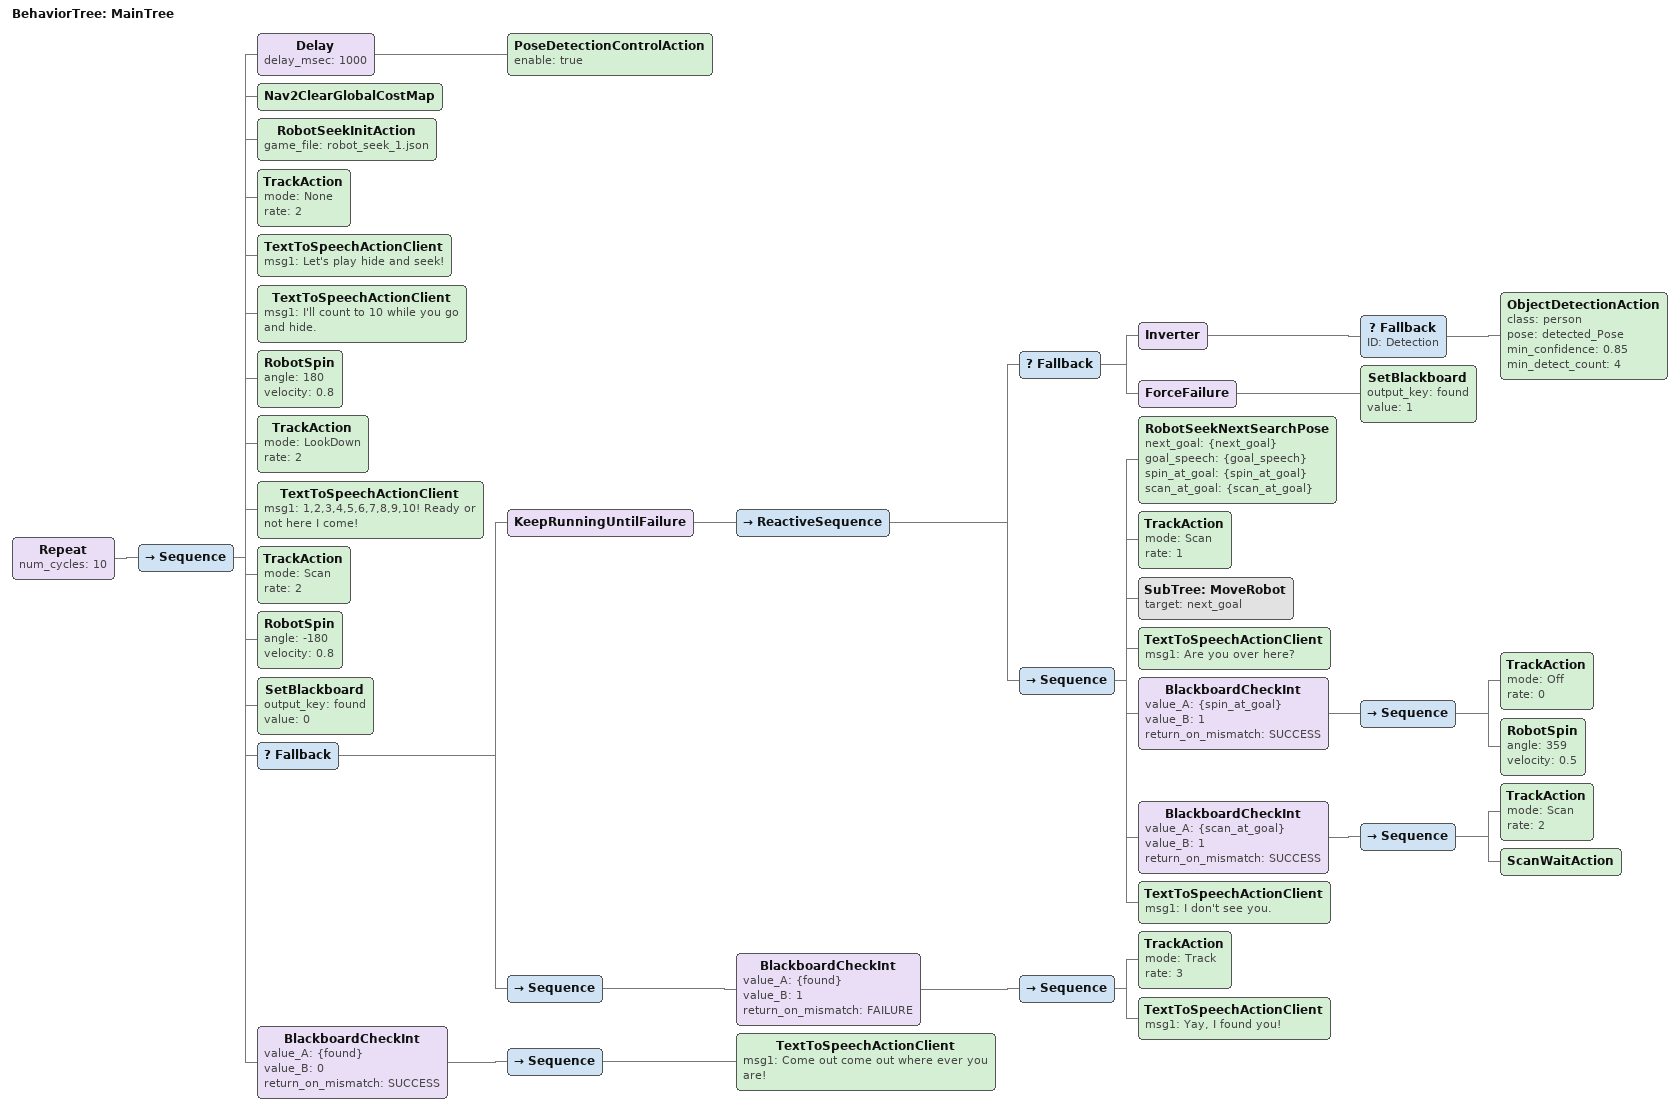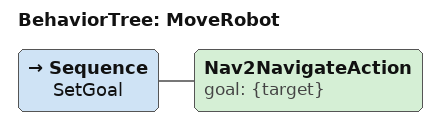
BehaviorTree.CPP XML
<root BTCPP_format="4" main_tree_to_execute="MainTree">
	<BehaviorTree ID="MainTree">
		<Repeat num_cycles="10">
			<Sequence>
				<Delay delay_msec="1000">
					<PoseDetectionControlAction enable="true" />
				</Delay>
				<Nav2ClearGlobalCostMap />
				<RobotSeekInitAction game_file="robot_seek_1.json" />
				<TrackAction mode="None" rate="2" />
				<TextToSpeechActionClient msg1="Let's play hide and seek!" />
				<TextToSpeechActionClient msg1="I'll count to 10 while you go and hide." />
				<RobotSpin angle="180" velocity="0.8" />
				<TrackAction mode="LookDown" rate="2" />
				<TextToSpeechActionClient msg1="1,2,3,4,5,6,7,8,9,10! Ready or not here I come!" />
				<TrackAction mode="Scan" rate="2" />
				<RobotSpin angle="-180" velocity="0.8" />

				<SetBlackboard output_key="found" value="0" />
				<Fallback>
					<KeepRunningUntilFailure>
						<ReactiveSequence>
							<Fallback>
								<Inverter>
									<Fallback ID="Detection">
										<ObjectDetectionAction class="person" pose="detected_Pose" min_confidence="0.85"
											min_detect_count="4" />
										HumanPoseDetect pose_lr_check="presence" expected_pose_left="" expected_pose_right=""
											detected_person="{detected_person}" pose_left_speech="{pose_left_speech}"
											pose_right_speech="{pose_right_speech}" / -->
									</Fallback>
								</Inverter>
								<ForceFailure>
									<SetBlackboard output_key="found" value="1" />
								</ForceFailure>
							</Fallback>
							<Sequence>
								<RobotSeekNextSearchPose next_goal="{next_goal}" goal_speech="{goal_speech}"
									spin_at_goal="{spin_at_goal}" scan_at_goal="{scan_at_goal}" />
								<TrackAction mode="Scan" rate="1" />
								<SubTree ID="MoveRobot" target="next_goal" />
								<!-- TextToSpeechActionClient msg1="{goal_speech}" / -->
								<TextToSpeechActionClient msg1="Are you over here?" />
								<BlackboardCheckInt value_A="{spin_at_goal}" value_B="1" return_on_mismatch="SUCCESS">
									<Sequence>
										<TrackAction mode="Off" rate="0" />
										<RobotSpin angle="359" velocity="0.5" />
									</Sequence>
								</BlackboardCheckInt>
								<BlackboardCheckInt value_A="{scan_at_goal}" value_B="1" return_on_mismatch="SUCCESS">
									<Sequence>
										<TrackAction mode="Scan" rate="2" />
										<ScanWaitAction />
									</Sequence>
								</BlackboardCheckInt>
								<TextToSpeechActionClient msg1="I don't see you." />
							</Sequence>
						</ReactiveSequence>
					</KeepRunningUntilFailure>
					<Sequence>
						<BlackboardCheckInt value_A="{found}" value_B="1" return_on_mismatch="FAILURE">
							<Sequence>
								<TrackAction mode="Track" rate="3" />
								<TextToSpeechActionClient msg1="Yay, I found you!" />
							</Sequence>
						</BlackboardCheckInt>
					</Sequence>
				</Fallback>
				<BlackboardCheckInt value_A="{found}" value_B="0" return_on_mismatch="SUCCESS">
					<Sequence>
						<TextToSpeechActionClient msg1="Come out come out where ever you are!" />
					</Sequence>
				</BlackboardCheckInt>
			</Sequence>
		</Repeat>
	</BehaviorTree>

	<BehaviorTree ID="MoveRobot">
		<Sequence name="SetGoal">
			<Nav2NavigateAction goal="{target}" />
		</Sequence>
	</BehaviorTree>
</root>
